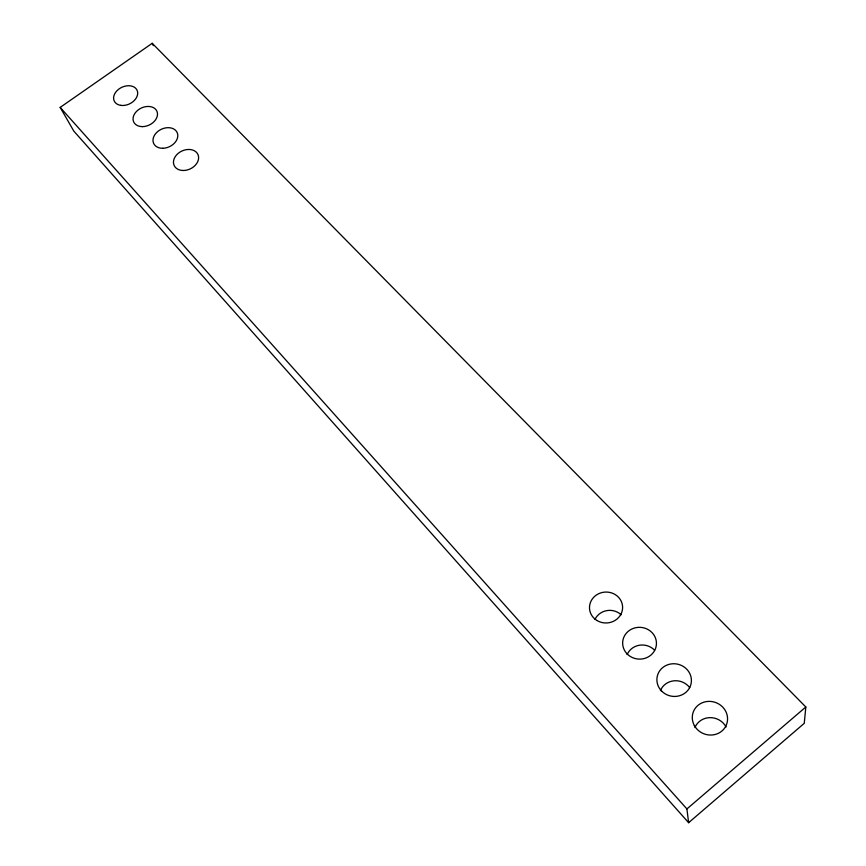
<?xml version="1.0" encoding="UTF-8"?>
<svg xmlns="http://www.w3.org/2000/svg" width="866" height="866" viewBox="0 0 866 866"><rect width="100%" height="100%" fill="white"/><g stroke="black" fill="none" stroke-linecap="round" stroke-linejoin="round"><path stroke-width="1.3" d="M805.824 706.992L804.254 723.316L688.622 822.7L73.827 131.123L60.176 107.406L152.21 43.3L805.824 706.992L686.911 808.941L688.622 822.7M60.176 107.406L686.911 808.941M152.21 43.3L153.325 45.649M694.954 727.527A17.309 16.313 22.8 0 1 709.904 717.633A17.309 16.313 22.8 0 1 726.098 726.931M660.422 690.635A16.865 15.945 14.5 0 1 673.932 680.817A16.865 15.945 14.5 0 1 689.747 687.691M627.168 654.501A16.476 15.556 6 0 1 654.642 650.279M594.985 619.374A16.14 15.155 -1.4 0 1 621.106 614.741M694.359 725.535A17.764 16.703 20.4 0 0 724.896 727.689A17.764 16.703 20.4 0 0 710.521 701.417A17.764 16.703 20.4 0 0 694.359 725.535M661.602 691.036A17.309 16.313 12.1 0 0 690.689 685.168A17.309 16.313 12.1 0 0 670.176 664.092A17.309 16.313 12.1 0 0 661.602 691.036M626.962 653.733A16.909 15.891 4 0 0 655.616 648.288A16.909 15.891 4 0 0 636.066 627.633A16.909 15.891 4 0 0 626.962 653.733M596.869 620.446A16.562 15.458 -2.8 0 0 622.578 608.397A16.562 15.458 -2.8 0 0 598.698 593.708A16.562 15.458 -2.8 0 0 596.869 620.446M183.527 170.494A13.109 9.862 -25.1 0 0 197.978 154.559A13.109 9.862 -25.1 0 0 176.621 154.862A13.109 9.862 -25.1 0 0 183.527 170.494M162.84 148.281A12.947 9.613 -25.3 0 0 177.194 132.639A12.947 9.613 -25.3 0 0 156.172 133.007A12.947 9.613 -25.3 0 0 162.84 148.281M142.392 126.62A12.784 9.374 -25.4 0 0 157.006 111.465A12.784 9.374 -25.4 0 0 136.427 111.498A12.784 9.374 -25.4 0 0 142.392 126.62M120.72 105.36A12.633 9.147 -25.6 0 0 137.629 92.175A12.633 9.147 -25.6 0 0 118.566 89.295A12.633 9.147 -25.6 0 0 120.72 105.36"/></g></svg>
